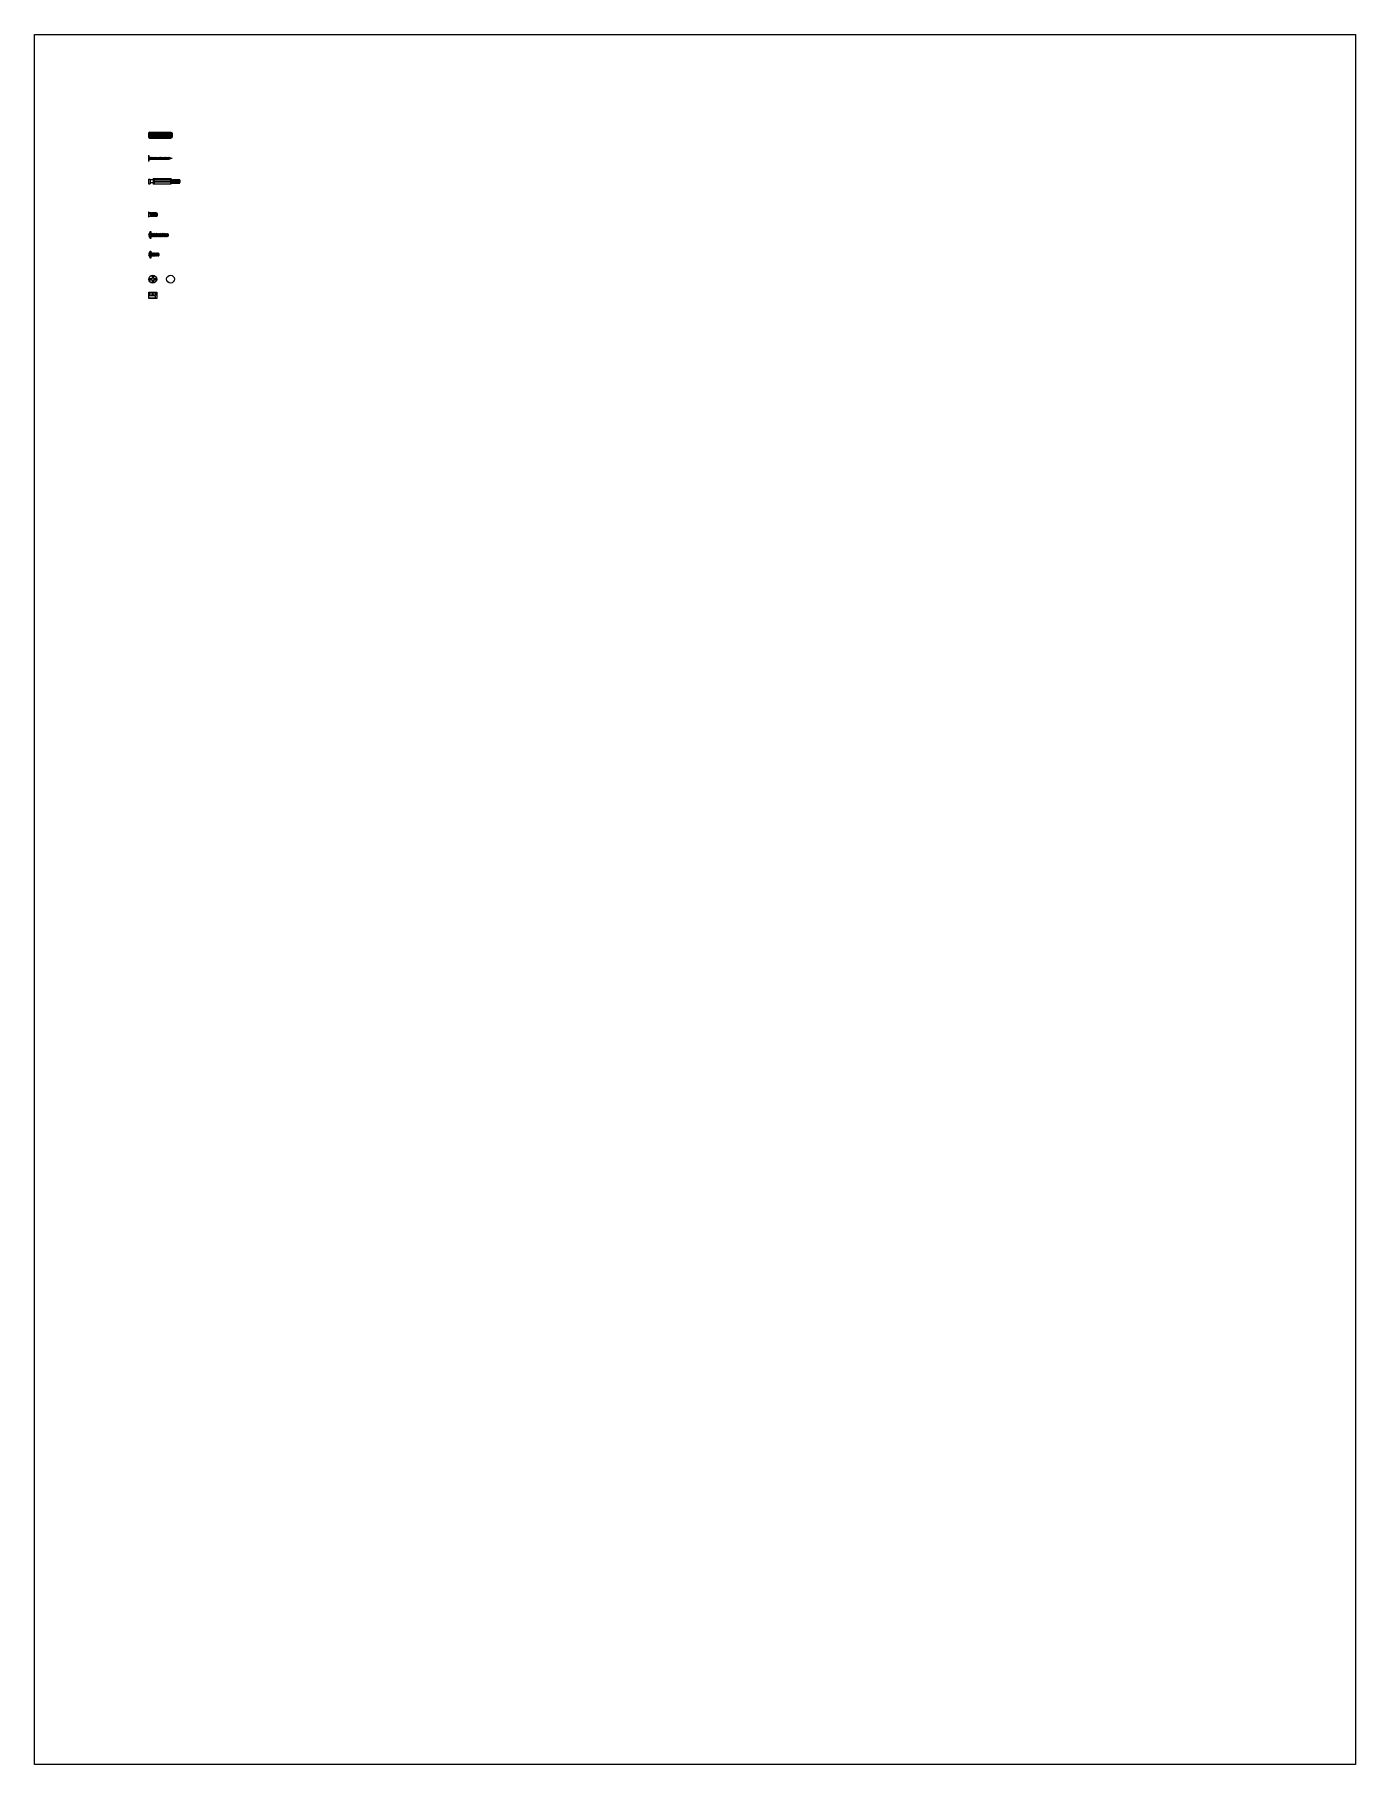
# Model space of a CAD drawing. Header units: millimetres. Extents: x -243 to 1035, y -112 to 652.
# Drawn here: x -243 to -74.4, y -70.1 to 150.7 of the extents above; entities that cross this region are included whole.
import ezdxf

# ---------------------------------------------------------------- set-up
doc = ezdxf.new("R2010")
doc.units = ezdxf.units.MM
doc.layers.get('0').update_dxf_attribs({"lineweight": 18})
doc.layers.add('lc', color=1, linetype='Continuous')
doc.layers.add('Viti', color=3, linetype='Continuous', lineweight=9)

# ---------------------------------------------------------------- blocks, each defined once
blk = doc.blocks.new('*U3')
blk.add_lwpolyline([(0, 0), (0, 0.1), (0.05, 0), (0.12, -0.4), (0.12, -0.5), (0.07, -0.4), (0, 0)])
blk = doc.blocks.new('*U4')
at = {"color": 0, "linetype": 'ByBlock', "lineweight": -2, "transparency": 16777216}
for p in [(42.38, 270.66), (42.6, 270.66), (42.81, 270.66), (43.03, 270.66), (43.24, 270.66)]:
    blk.add_blockref('*U3', p, dxfattribs=at)
blk = doc.blocks.new('118331')
for p, q in [((40.13, 264.93), (40.13, 264.33)), ((40.13, 264.93), (40.33, 264.93)), ((40.13, 264.33), (40.33, 264.33)), ((40.33, 264.93), (40.33, 264.33)), ((40.73, 264.83), (40.33, 264.83)), ((40.73, 264.43), (40.33, 264.43)), ((40.73, 264.98), (40.73, 264.28)), ((40.73, 264.98), (42.98, 264.98)), ((40.73, 264.8), (40.73, 264.45)), ((42.98, 264.28), (40.73, 264.28)), ((40.83, 264.98), (40.83, 264.68)), ((40.83, 264.93), (42.93, 264.93)), ((40.83, 264.68), (42.93, 264.68)), ((40.83, 264.58), (40.83, 264.28)), ((40.83, 264.58), (42.93, 264.58)), ((40.83, 264.33), (42.93, 264.33)), ((42.93, 264.98), (42.93, 264.68)), ((42.93, 264.58), (42.93, 264.28)), ((42.98, 264.98), (42.98, 264.28)), ((42.98, 264.83), (43.07, 264.83)), ((43.14, 264.43), (42.98, 264.43)), ((43.12, 264.83), (43.28, 264.83)), ((43.35, 264.43), (43.19, 264.43)), ((43.33, 264.83), (43.5, 264.83)), ((43.57, 264.43), (43.4, 264.43)), ((43.55, 264.83), (43.72, 264.83)), ((43.79, 264.43), (43.62, 264.43)), ((43.77, 264.83), (43.93, 264.83)), ((44, 264.43), (43.84, 264.43)), ((43.98, 264.83), (44.08, 264.83)), ((44.08, 264.43), (44.05, 264.43)), ((44.13, 264.78), (44.13, 264.48))]:
    blk.add_line(p, q)
for centre, start, end in [((44.08, 264.78), 360, 90), ((44.08, 264.48), 270, 0)]:
    blk.add_arc(centre, 0.05, start, end)
blk.add_blockref('*U4', (0.69, -5.83))
blk = doc.blocks.new('101350')
for p, q in [((40.13, 267.87), (40.13, 267.33)), ((40.15, 267.91), (40.27, 267.99)), ((40.15, 267.28), (40.27, 267.21)), ((40.28, 267.2), (40.28, 268)), ((40.29, 268), (42.96, 268)), ((40.38, 267.87), (42.88, 267.87)), ((40.38, 267.75), (42.88, 267.75)), ((40.38, 267.6), (42.88, 267.6)), ((40.38, 267.45), (42.88, 267.45)), ((40.38, 267.32), (42.88, 267.32)), ((42.98, 268), (42.98, 267.2)), ((43.11, 267.91), (42.99, 267.99)), ((43.11, 267.28), (42.99, 267.21)), ((43.13, 267.87), (43.13, 267.33)), ((40.29, 267.2), (42.96, 267.2))]:
    blk.add_line(p, q)
for centre, start, end in [((40.18, 267.87), 123.6901, 180), ((40.18, 267.33), 180, 236.3099), ((40.29, 267.95), 90, 123.6901), ((42.96, 267.95), 56.3099, 90), ((43.08, 267.87), 0, 56.3099), ((43.08, 267.33), 303.6901, 0), ((40.29, 267.25), 236.3099, 270), ((42.96, 267.25), 270, 303.6901)]:
    blk.add_arc(centre, 0.05, start, end)
blk = doc.blocks.new('*U5')
blk.add_lwpolyline([(0, 0), (0, 0.1), (0.05, 0), (0.12, -0.4), (0.12, -0.5), (0.07, -0.4), (0, 0)])
blk = doc.blocks.new('*U6')
at = {"color": 0, "linetype": 'ByBlock', "lineweight": -2, "transparency": 16777216}
for p in [(42.38, 270.66), (42.61, 270.66), (42.84, 270.66), (43.06, 270.66)]:
    blk.add_blockref('*U5', p, dxfattribs=at)
blk = doc.blocks.new('110853')
for p, q in [((40.13, 252.04), (40.13, 251.34)), ((40.13, 252.04), (40.25, 251.93)), ((40.57, 251.89), (40.39, 251.89)), ((40.79, 251.89), (40.62, 251.89)), ((41.02, 251.89), (40.84, 251.89)), ((41.18, 251.89), (41.07, 251.89)), ((41.23, 251.84), (41.23, 251.54)), ((40.25, 251.44), (40.13, 251.34)), ((40.41, 251.49), (40.38, 251.49)), ((40.64, 251.49), (40.46, 251.49)), ((40.87, 251.49), (40.69, 251.49)), ((41.09, 251.49), (40.92, 251.49)), ((41.18, 251.49), (41.14, 251.49))]:
    blk.add_line(p, q)
for centre, radius, start, end in [((40.38, 252.09), 0.2, 230.2432, 257.6604), ((41.18, 251.84), 0.05, 360, 90), ((40.38, 251.29), 0.2, 90, 129.7568), ((41.18, 251.54), 0.05, 270, 0)]:
    blk.add_arc(centre, radius, start, end)
blk.add_blockref('*U6', (-2.04, -18.77))
blk = doc.blocks.new('100412')
for p, q in [((40.46, 243.47), (40.43, 243.5)), ((40.43, 243.16), (40.47, 243.12)), ((40.48, 243.52), (40.46, 243.47)), ((40.49, 243.17), (40.46, 243.47)), ((40.47, 243.12), (40.49, 243.17)), ((40.53, 243.47), (40.48, 243.52)), ((40.49, 243.17), (40.54, 243.12)), ((40.55, 243.52), (40.53, 243.47)), ((40.56, 243.17), (40.53, 243.47)), ((40.54, 243.12), (40.56, 243.17)), ((40.6, 243.47), (40.55, 243.52)), ((40.56, 243.17), (40.61, 243.12)), ((40.62, 243.52), (40.6, 243.47)), ((40.63, 243.17), (40.6, 243.47)), ((40.61, 243.12), (40.63, 243.17)), ((40.67, 243.47), (40.62, 243.52)), ((40.63, 243.17), (40.68, 243.12)), ((40.69, 243.52), (40.67, 243.47)), ((40.7, 243.17), (40.67, 243.47)), ((40.68, 243.12), (40.7, 243.17)), ((40.74, 243.47), (40.69, 243.52)), ((40.7, 243.17), (40.75, 243.12)), ((40.76, 243.52), (40.74, 243.47)), ((40.77, 243.17), (40.74, 243.47)), ((40.75, 243.12), (40.77, 243.17)), ((40.81, 243.47), (40.76, 243.52)), ((40.77, 243.17), (40.82, 243.12)), ((40.83, 243.52), (40.81, 243.47)), ((40.84, 243.17), (40.81, 243.47)), ((40.82, 243.12), (40.84, 243.17)), ((40.88, 243.47), (40.83, 243.52)), ((40.84, 243.17), (40.89, 243.12)), ((40.9, 243.52), (40.88, 243.47)), ((40.91, 243.17), (40.88, 243.47)), ((40.89, 243.12), (40.91, 243.17)), ((40.95, 243.47), (40.9, 243.52)), ((40.91, 243.17), (40.96, 243.12)), ((40.97, 243.52), (40.95, 243.47)), ((40.98, 243.17), (40.95, 243.47)), ((40.96, 243.12), (40.98, 243.17)), ((41.02, 243.47), (40.97, 243.52)), ((40.98, 243.17), (41.03, 243.12)), ((41.04, 243.52), (41.02, 243.47)), ((41.05, 243.17), (41.02, 243.47)), ((41.03, 243.12), (41.05, 243.17)), ((41.09, 243.47), (41.04, 243.52)), ((41.05, 243.17), (41.1, 243.12)), ((41.11, 243.52), (41.09, 243.47)), ((41.12, 243.17), (41.09, 243.47)), ((41.1, 243.12), (41.12, 243.17)), ((41.16, 243.47), (41.11, 243.52)), ((41.12, 243.17), (41.17, 243.12)), ((41.18, 243.52), (41.16, 243.47)), ((41.19, 243.17), (41.16, 243.47)), ((41.17, 243.12), (41.19, 243.17)), ((41.23, 243.47), (41.18, 243.52)), ((41.19, 243.17), (41.24, 243.12)), ((41.25, 243.52), (41.23, 243.47)), ((41.26, 243.17), (41.23, 243.47)), ((41.24, 243.12), (41.26, 243.17)), ((41.3, 243.47), (41.25, 243.52)), ((41.26, 243.17), (41.31, 243.12)), ((41.32, 243.52), (41.3, 243.47)), ((41.33, 243.17), (41.3, 243.47)), ((41.31, 243.12), (41.33, 243.17)), ((41.37, 243.47), (41.32, 243.52)), ((41.33, 243.17), (41.38, 243.12)), ((41.39, 243.52), (41.37, 243.47)), ((41.4, 243.17), (41.37, 243.47)), ((41.38, 243.12), (41.4, 243.17)), ((41.44, 243.47), (41.39, 243.52)), ((41.4, 243.17), (41.45, 243.12)), ((41.46, 243.52), (41.44, 243.47)), ((41.47, 243.17), (41.44, 243.47)), ((41.45, 243.12), (41.47, 243.17)), ((41.51, 243.47), (41.46, 243.52)), ((41.47, 243.17), (41.52, 243.12)), ((41.53, 243.52), (41.51, 243.47)), ((41.54, 243.17), (41.51, 243.47)), ((41.52, 243.12), (41.54, 243.17)), ((41.58, 243.47), (41.53, 243.52)), ((41.54, 243.17), (41.59, 243.12)), ((41.6, 243.52), (41.58, 243.47)), ((41.61, 243.17), (41.58, 243.47)), ((41.59, 243.12), (41.61, 243.17)), ((41.65, 243.47), (41.6, 243.52)), ((41.61, 243.17), (41.66, 243.12)), ((41.67, 243.52), (41.65, 243.47)), ((41.68, 243.17), (41.65, 243.47)), ((41.66, 243.12), (41.68, 243.17)), ((41.72, 243.47), (41.67, 243.52)), ((41.68, 243.17), (41.73, 243.12)), ((41.74, 243.52), (41.72, 243.47)), ((41.75, 243.17), (41.72, 243.47)), ((41.73, 243.12), (41.75, 243.17)), ((41.79, 243.47), (41.74, 243.52)), ((41.75, 243.17), (41.8, 243.12)), ((41.81, 243.52), (41.79, 243.47)), ((41.82, 243.17), (41.79, 243.47)), ((41.8, 243.12), (41.82, 243.17)), ((41.86, 243.47), (41.81, 243.52)), ((41.82, 243.17), (41.87, 243.12)), ((41.88, 243.52), (41.86, 243.47)), ((41.89, 243.17), (41.86, 243.47)), ((41.87, 243.12), (41.89, 243.17)), ((41.93, 243.47), (41.88, 243.52)), ((41.89, 243.17), (41.94, 243.12)), ((41.95, 243.52), (41.93, 243.47)), ((41.96, 243.17), (41.93, 243.47)), ((41.94, 243.12), (41.96, 243.17)), ((42, 243.47), (41.95, 243.52)), ((41.96, 243.17), (42.01, 243.12)), ((42.02, 243.52), (42, 243.47)), ((42.03, 243.17), (42, 243.47)), ((42.01, 243.12), (42.03, 243.17)), ((42.07, 243.47), (42.02, 243.52)), ((42.03, 243.17), (42.08, 243.12)), ((42.09, 243.52), (42.07, 243.47)), ((42.1, 243.17), (42.07, 243.47)), ((42.08, 243.12), (42.1, 243.17)), ((42.14, 243.47), (42.09, 243.52)), ((42.1, 243.17), (42.15, 243.12)), ((42.16, 243.52), (42.14, 243.47)), ((42.17, 243.17), (42.14, 243.47)), ((42.15, 243.12), (42.17, 243.17)), ((42.21, 243.47), (42.16, 243.52)), ((42.17, 243.17), (42.22, 243.12)), ((42.23, 243.52), (42.21, 243.47)), ((42.24, 243.17), (42.21, 243.47)), ((42.22, 243.12), (42.24, 243.17)), ((42.28, 243.47), (42.23, 243.52)), ((42.24, 243.17), (42.29, 243.12)), ((42.3, 243.52), (42.28, 243.47)), ((42.31, 243.17), (42.28, 243.47)), ((42.29, 243.12), (42.31, 243.17)), ((42.35, 243.47), (42.3, 243.52)), ((42.31, 243.17), (42.36, 243.12)), ((42.37, 243.52), (42.35, 243.47)), ((42.38, 243.17), (42.35, 243.47)), ((42.36, 243.12), (42.38, 243.17)), ((42.42, 243.47), (42.37, 243.52)), ((42.38, 243.17), (42.43, 243.12)), ((42.44, 243.52), (42.42, 243.47)), ((42.45, 243.17), (42.42, 243.47)), ((42.43, 243.12), (42.45, 243.17)), ((42.49, 243.47), (42.44, 243.52)), ((42.45, 243.17), (42.5, 243.12)), ((42.51, 243.52), (42.49, 243.47)), ((42.52, 243.17), (42.49, 243.47)), ((42.5, 243.12), (42.52, 243.17)), ((42.56, 243.47), (42.51, 243.52)), ((42.52, 243.17), (42.57, 243.12)), ((42.59, 243.17), (42.56, 243.47)), ((42.56, 243.47), (42.59, 243.47)), ((42.57, 243.12), (42.59, 243.17)), ((42.59, 243.17), (42.59, 243.17)), ((42.62, 243.44), (42.62, 243.19))]:
    blk.add_line(p, q)
blk.add_lwpolyline([(40.33, 242.89), (40.33, 243.75, -0.414214), (40.35, 243.77), (40.41, 243.77, -0.414214), (40.43, 243.75), (40.43, 242.89, -0.414214), (40.41, 242.87), (40.35, 242.87, -0.414214)], format="xyb", close=True)
for centre, radius, start, end in [((40.54, 243.32), 0.406, 120.5102, 239.4898), ((42.59, 243.44), 0.025, 0, 90), ((42.59, 243.19), 0.025, 270, 0)]:
    blk.add_arc(centre, radius, start, end)
blk = doc.blocks.new('105021')
for p, q in [((40.46, 249.33), (40.43, 249.36)), ((40.43, 249.02), (40.47, 248.98)), ((40.48, 249.38), (40.46, 249.33)), ((40.49, 249.03), (40.46, 249.33)), ((40.47, 248.98), (40.49, 249.03)), ((40.53, 249.33), (40.48, 249.38)), ((40.49, 249.03), (40.54, 248.98)), ((40.55, 249.38), (40.53, 249.33)), ((40.56, 249.03), (40.53, 249.33)), ((40.54, 248.98), (40.56, 249.03)), ((40.6, 249.33), (40.55, 249.38)), ((40.56, 249.03), (40.61, 248.98)), ((40.62, 249.38), (40.6, 249.33)), ((40.63, 249.03), (40.6, 249.33)), ((40.61, 248.98), (40.63, 249.03)), ((40.67, 249.33), (40.62, 249.38)), ((40.63, 249.03), (40.68, 248.98)), ((40.69, 249.38), (40.67, 249.33)), ((40.7, 249.03), (40.67, 249.33)), ((40.68, 248.98), (40.7, 249.03)), ((40.74, 249.33), (40.69, 249.38)), ((40.7, 249.03), (40.75, 248.98)), ((40.76, 249.38), (40.74, 249.33)), ((40.77, 249.03), (40.74, 249.33)), ((40.75, 248.98), (40.77, 249.03)), ((40.81, 249.33), (40.76, 249.38)), ((40.77, 249.03), (40.82, 248.98)), ((40.83, 249.38), (40.81, 249.33)), ((40.84, 249.03), (40.81, 249.33)), ((40.82, 248.98), (40.84, 249.03)), ((40.88, 249.33), (40.83, 249.38)), ((40.84, 249.03), (40.89, 248.98)), ((40.9, 249.38), (40.88, 249.33)), ((40.91, 249.03), (40.88, 249.33)), ((40.89, 248.98), (40.91, 249.03)), ((40.95, 249.33), (40.9, 249.38)), ((40.91, 249.03), (40.96, 248.98)), ((40.97, 249.38), (40.95, 249.33)), ((40.98, 249.03), (40.95, 249.33)), ((40.96, 248.98), (40.98, 249.03)), ((41.02, 249.33), (40.97, 249.38)), ((40.98, 249.03), (41.03, 248.98)), ((41.04, 249.38), (41.02, 249.33)), ((41.05, 249.03), (41.02, 249.33)), ((41.03, 248.98), (41.05, 249.03)), ((41.09, 249.33), (41.04, 249.38)), ((41.05, 249.03), (41.1, 248.98)), ((41.11, 249.38), (41.09, 249.33)), ((41.12, 249.03), (41.09, 249.33)), ((41.1, 248.98), (41.12, 249.03)), ((41.16, 249.33), (41.11, 249.38)), ((41.12, 249.03), (41.17, 248.98)), ((41.18, 249.38), (41.16, 249.33)), ((41.19, 249.03), (41.16, 249.33)), ((41.17, 248.98), (41.19, 249.03)), ((41.23, 249.33), (41.18, 249.38)), ((41.19, 249.03), (41.24, 248.98)), ((41.25, 249.38), (41.23, 249.33)), ((41.26, 249.03), (41.23, 249.33)), ((41.24, 248.98), (41.26, 249.03)), ((41.3, 249.33), (41.25, 249.38)), ((41.26, 249.03), (41.31, 248.98)), ((41.32, 249.38), (41.3, 249.33)), ((41.33, 249.03), (41.3, 249.33)), ((41.31, 248.98), (41.33, 249.03)), ((41.37, 249.33), (41.32, 249.38)), ((41.33, 249.03), (41.38, 248.98)), ((41.4, 249.03), (41.37, 249.33)), ((41.37, 249.33), (41.4, 249.33)), ((41.38, 248.98), (41.4, 249.03)), ((41.4, 249.03), (41.4, 249.03)), ((41.43, 249.3), (41.43, 249.05))]:
    blk.add_line(p, q)
blk.add_lwpolyline([(40.33, 248.75), (40.33, 249.61, -0.414214), (40.35, 249.63), (40.41, 249.63, -0.414214), (40.43, 249.61), (40.43, 248.75, -0.414214), (40.41, 248.73), (40.35, 248.73, -0.414214)], format="xyb", close=True)
for centre, radius, start, end in [((40.54, 249.18), 0.406, 120.5102, 239.4898), ((41.4, 249.3), 0.025, 0, 90), ((41.4, 249.05), 0.025, 270, 0)]:
    blk.add_arc(centre, radius, start, end)
blk = doc.blocks.new('*U10')
blk.add_lwpolyline([(0.2, -0.3), (0.21, -0.25), (0.23, -0.3), (0.27, -0.5), (0.26, -0.55), (0.24, -0.5), (0.2, -0.3)])
blk = doc.blocks.new('*U11')
at = {"color": 0, "linetype": 'ByBlock', "lineweight": -2, "transparency": 16777216}
for p in [(40.13, 265.04), (40.27, 265.04), (40.4, 265.04), (40.54, 265.04), (40.68, 265.04), (40.82, 265.04), (40.96, 265.04), (41.09, 265.04), (41.23, 265.04), (41.37, 265.04), (41.51, 265.04), (41.64, 265.04), (41.78, 265.04), (41.92, 265.04), (42.06, 265.04), (42.19, 265.04), (42.33, 265.04), (42.47, 265.04)]:
    blk.add_blockref('*U10', p, dxfattribs=at)
blk = doc.blocks.new('108442')
for p, q in [((40.13, 265.04), (40.21, 264.8)), ((40.13, 265.04), (40.13, 264.24)), ((40.21, 264.48), (40.13, 264.24)), ((40.3, 264.74), (40.33, 264.74)), ((40.3, 264.54), (40.36, 264.54)), ((40.36, 264.74), (40.47, 264.74)), ((40.4, 264.54), (40.5, 264.54)), ((40.5, 264.74), (40.6, 264.74)), ((40.54, 264.54), (40.64, 264.54)), ((40.64, 264.74), (40.74, 264.74)), ((40.67, 264.54), (40.78, 264.54)), ((40.78, 264.74), (40.88, 264.74)), ((40.81, 264.54), (40.92, 264.54)), ((40.91, 264.74), (41.02, 264.74)), ((40.95, 264.54), (41.05, 264.54)), ((41.05, 264.74), (41.15, 264.74)), ((41.09, 264.54), (41.19, 264.54)), ((41.19, 264.74), (41.29, 264.74)), ((41.23, 264.54), (41.33, 264.54)), ((41.33, 264.74), (41.43, 264.74)), ((41.36, 264.54), (41.47, 264.54)), ((41.46, 264.74), (41.57, 264.74)), ((41.5, 264.54), (41.6, 264.54)), ((41.6, 264.74), (41.71, 264.74)), ((41.64, 264.54), (41.74, 264.54)), ((41.74, 264.74), (41.84, 264.74)), ((41.78, 264.54), (41.88, 264.54)), ((41.88, 264.74), (41.98, 264.74)), ((41.91, 264.54), (42.02, 264.54)), ((42.02, 264.74), (42.12, 264.74)), ((42.05, 264.54), (42.15, 264.54)), ((42.15, 264.74), (42.26, 264.74)), ((42.19, 264.54), (42.29, 264.54)), ((42.29, 264.74), (42.39, 264.74)), ((42.33, 264.54), (42.43, 264.54)), ((42.43, 264.74), (42.53, 264.74)), ((42.46, 264.54), (42.57, 264.54)), ((42.57, 264.74), (42.62, 264.74)), ((42.6, 264.54), (42.66, 264.54)), ((42.62, 264.74), (42.67, 264.74)), ((42.66, 264.54), (42.69, 264.54)), ((42.81, 264.72), (42.77, 264.73)), ((42.84, 264.57), (42.77, 264.55)), ((42.82, 264.75), (42.81, 264.72)), ((42.81, 264.72), (42.84, 264.57)), ((42.85, 264.71), (42.82, 264.75)), ((42.84, 264.57), (42.86, 264.52)), ((43.13, 264.64), (42.85, 264.71)), ((42.87, 264.58), (42.85, 264.71)), ((42.86, 264.52), (42.87, 264.58)), ((43.13, 264.64), (42.87, 264.58))]:
    blk.add_line(p, q)
for centre, radius, start, end in [((40.3, 264.84), 0.1, 203.012, 270), ((40.3, 264.44), 0.1, 90, 156.988), ((42.69, 264.84), 0.3, 270, 273.397), ((42.68, 264.39), 0.348, 75.2281, 85.5061), ((42.68, 264.89), 0.348, 274.4939, 284.7719)]:
    blk.add_arc(centre, radius, start, end)
blk.add_blockref('*U11', (0, 0))

msp = doc.modelspace()

# ---------------------------------------------------------------- linework, layer by layer
at = {"layer": 'lc'}
msp.add_lwpolyline([(-242.96, 150.74), (-74.39, 150.74), (-74.39, -70.1), (-242.96, -70.1), (-242.96, 150.74)], dxfattribs=at)
at = {"layer": 'Viti'}
for p, q in [((-228.37, 119.59), (-227.95, 119.59)), ((-228.37, 119.44), (-227.95, 119.44)), ((-227.95, 120.01), (-227.95, 119.59)), ((-227.95, 119.44), (-227.95, 119.02)), ((-227.8, 120.01), (-227.8, 119.59)), ((-227.8, 119.59), (-227.39, 119.59)), ((-227.8, 119.44), (-227.39, 119.44)), ((-227.8, 119.44), (-227.8, 119.02)), ((-227.38, 117.47), (-228.38, 117.47)), ((-228.38, 117.14), (-227.61, 117.14)), ((-227.92, 117.76), (-227.92, 117.47)), ((-227.83, 117.47), (-227.83, 117.76))]:
    msp.add_line(p, q, dxfattribs=at)
for points in [[(-228.38, 117.85), (-227.38, 117.85), (-227.38, 117.05), (-228.38, 117.05), (-228.38, 117.85)], [(-228.38, 117.85), (-228.38, 117.76), (-227.38, 117.76)], [(-228.38, 117.47), (-228.29, 117.47), (-228.29, 117.76)], [(-227.61, 117.38), (-228.38, 117.38)], [(-227.53, 117.22), (-227.53, 117.3)], [(-227.38, 117.47), (-227.47, 117.47), (-227.47, 117.76)]]:
    msp.add_lwpolyline(points, dxfattribs=at)
for centre in [(-227.88, 119.51), (-225.61, 119.52)]:
    msp.add_circle(centre, 0.5, dxfattribs=at)
for points in [[(-227.53, 117.3), (-227.53, 117.34), (-227.57, 117.38), (-227.61, 117.38)], [(-227.53, 117.22), (-227.53, 117.19), (-227.57, 117.14), (-227.61, 117.14)]]:
    msp.add_open_spline(points, degree=3, dxfattribs=at)

# ---------------------------------------------------------------- block references
for name, p in [('101350', (-268.54, -129.7)), ('108442', (-268.54, -129.7)), ('118331', (-268.54, -132.63)), ('110853', (-268.54, -123.93)), ('100412', (-268.54, -118.18)), ('105021', (-268.54, -126.52))]:
    msp.add_blockref(name, p, dxfattribs=at)

doc.saveas('drawing.dxf')
